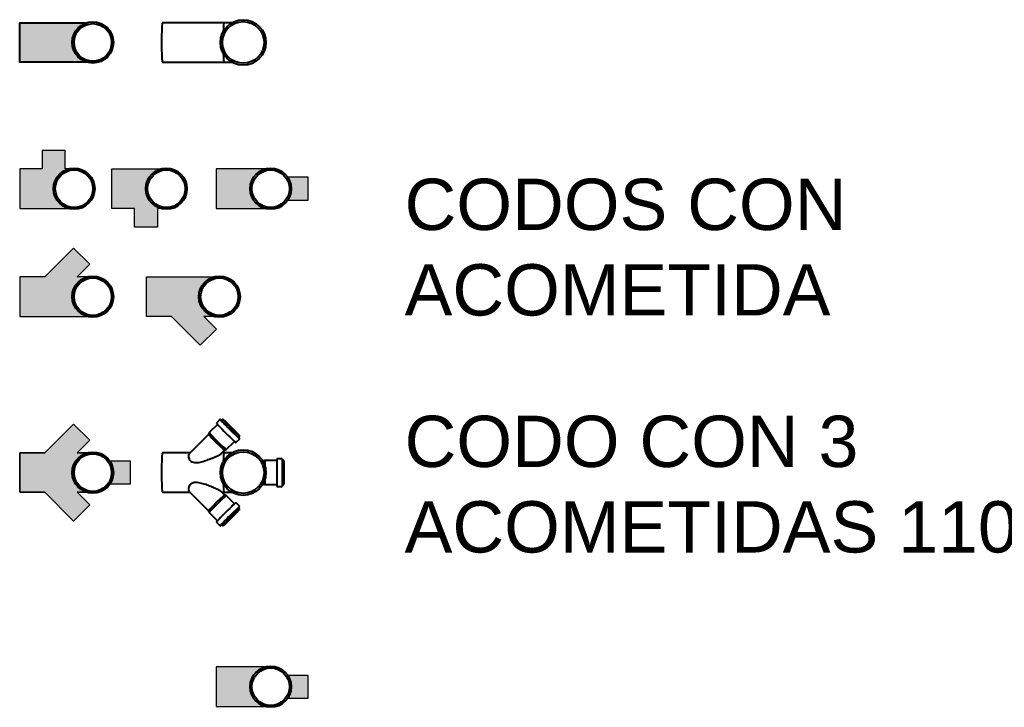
# Model space of a CAD drawing. Header units: metres. Extents: x 4626 to 5839, y 1264 to 1407.
# Drawn here: x 5813.485 to 5816.364, y 1298.039 to 1300.049 of the extents above; entities that cross this region are included whole.
import ezdxf

# ---------------------------------------------------------------- set-up
doc = ezdxf.new("R2010")
doc.units = ezdxf.units.M
doc.layers.get('0').update_dxf_attribs({"lineweight": 9})
doc.layers.add('AMR_IS_Cloaca Primaria', color=7, linetype='Continuous', lineweight=25, true_color=0xa50000)
doc.layers.add('AMR_IS_Referencias', color=2, linetype='Continuous', lineweight=9)
doc.styles.add('arial', font='arial.ttf')

# ---------------------------------------------------------------- blocks, each defined once
blk = doc.blocks.new('codo acom derecha')
at = {"layer": 'AMR_IS_Cloaca Primaria', "lineweight": 9}
h = blk.add_hatch(color=256, dxfattribs=at)
h.dxf.hatch_style = 1
h.paths.add_polyline_path([(-0.0171499032921929, 0.05769999999984066), (-0.02642078593999031, 0.05769999999984066), (-0.02642078593635233, 0.1122010118053822), (-0.09302078593646002, 0.1122010118053822), (-0.093020785940098, 0.05769999999984066), (-0.1591130296210395, 0.05769999999984066), (-0.1591130296210395, -0.05770000000006803), (-0.01714990329128341, -0.05770000000006803, -0.3319130478725302), (-0.06019476042729366, 0, -0.3319130478688505)])
blk.add_lwpolyline([(-0.0171499032921929, 0.05769999999984066), (-0.02642078593999031, 0.05769999999984066), (-0.02642078593635233, 0.1122010118053822), (-0.09302078593646002, 0.1122010118053822), (-0.093020785940098, 0.05769999999984066), (-0.1591130296210395, 0.05769999999984066), (-0.1591130296210395, -0.05770000000006803), (-0.01714990329128341, -0.05770000000006803, -0.3319130478725302), (-0.06019476042729366, 0, -0.3319130478688505), (-0.0171499032921929, 0.05769999999984066)], format="xyb", close=True, dxfattribs=at)
at = {"layer": 'AMR_IS_Cloaca Primaria', "ltscale": 25.4}
for radius in [0.06019476042743881, 0.0549810410203378]:
    blk.add_circle((0, 0), radius, dxfattribs=at)
blk = doc.blocks.new('codo acom frontal')
at = {"layer": 'AMR_IS_Cloaca Primaria', "lineweight": 9}
h = blk.add_hatch(color=256, dxfattribs=at)
h.dxf.hatch_style = 1
h.paths.add_polyline_path([(-0.0171499032931024, 0.05769999999961328), (-0.159113029621949, 0.05769999999961328), (-0.159113029621949, -0.0577000000002954), (-0.0171499032921929, -0.0577000000002954, -0.3319130478725303), (-0.06019476042820315, -2.273736754432321e-13, -0.3319130478684922)])
h.paths.add_polyline_path([(0.1100787091500024, 0.03329999999982647), (0.05014498163109238, 0.03329999999982647, -0.1476097277181063), (0.06019476042638416, -2.273736754432321e-13, -0.1476097277181063), (0.05014498163109238, -0.03330000000028122), (0.1100787091500024, -0.03330000000028122)])
for points in [[(-0.0171499032931024, 0.05769999999961328), (-0.159113029621949, 0.05769999999961328), (-0.159113029621949, -0.0577000000002954), (-0.0171499032921929, -0.0577000000002954, -0.3319130478725303), (-0.06019476042820315, -2.273736754432321e-13, -0.3319130478684922), (-0.0171499032931024, 0.05769999999961328)], [(0.1100787091500024, 0.03329999999982647), (0.05014498163109238, 0.03329999999982647, -0.1476097277181063), (0.06019476042638416, -2.273736754432321e-13, -0.1476097277181063), (0.05014498163109238, -0.03330000000028122), (0.1100787091500024, -0.03330000000028122), (0.1100787091500024, 0.03329999999982647)]]:
    blk.add_lwpolyline(points, format="xyb", close=True, dxfattribs=at)
at = {"layer": 'AMR_IS_Cloaca Primaria', "ltscale": 25.4}
for radius in [0.06019476042743881, 0.0549810410203378]:
    blk.add_circle((-9.094947017729282e-13, -2.273736754432321e-13), radius, dxfattribs=at)
blk = doc.blocks.new('codo acom izq')
at = {"layer": 'AMR_IS_Cloaca Primaria', "lineweight": 9}
h = blk.add_hatch(color=256, dxfattribs=at)
h.dxf.hatch_style = 1
h.paths.add_polyline_path([(-0.0171499032921929, -0.05769999999984066), (-0.02642078593999031, -0.05769999999984066), (-0.02642078593635233, -0.1122010118053822), (-0.09302078593646002, -0.1122010118053822), (-0.093020785940098, -0.05769999999984066), (-0.1591130296210395, -0.05769999999984066), (-0.1591130296210395, 0.05770000000006803), (-0.01714990329128341, 0.05770000000006803, 0.3319130478725302), (-0.06019476042729366, 0, 0.3319130478688505)])
blk.add_lwpolyline([(-0.0171499032921929, -0.05769999999984066), (-0.02642078593999031, -0.05769999999984066), (-0.02642078593635233, -0.1122010118053822), (-0.09302078593646002, -0.1122010118053822), (-0.093020785940098, -0.05769999999984066), (-0.1591130296210395, -0.05769999999984066), (-0.1591130296210395, 0.05770000000006803), (-0.01714990329128341, 0.05770000000006803, 0.3319130478725302), (-0.06019476042729366, 0, 0.3319130478688505), (-0.0171499032921929, -0.05769999999984066)], format="xyb", close=True, dxfattribs=at)
at = {"layer": 'AMR_IS_Cloaca Primaria', "ltscale": 25.4}
for radius in [0.06019476042743881, 0.0549810410203378]:
    blk.add_circle((0, 0), radius, dxfattribs=at)
blk = doc.blocks.new('codo acom derecha 45')
at = {"layer": 'AMR_IS_Cloaca Primaria', "lineweight": 9}
h = blk.add_hatch(color=256, dxfattribs=at)
h.dxf.hatch_style = 1
edge = h.paths.add_edge_path()
edge.add_line((-0.0171499032931024, 0.05769999999915854), (-0.04584876357239409, 0.05769999999915854))
edge.add_line((-0.04584876357239409, 0.05769999999915854), (-0.008884268851943489, 0.09466449471938176))
edge.add_line((-0.008884268851943489, 0.09466449471938176), (-0.05603977766077151, 0.1416956091748034))
edge.add_line((-0.05603977766077151, 0.1416956091748034), (-0.1400353868366437, 0.05769999999915854))
edge.add_line((-0.1400353868366437, 0.05769999999915854), (-0.2138274853496114, 0.05769999999915854))
edge.add_line((-0.2138274853496114, 0.05769999999915854), (-0.2138274853496114, -0.05770000000075015))
edge.add_line((-0.2138274853496114, -0.05770000000075015), (-0.0171499032921929, -0.05770000000075015))
edge.add_arc((1.818989403545856e-12, 1.13686837721616e-12), 0.06019476042988893, 180.0000000017314, 253.4467156672054, ccw=False)
edge.add_arc((-9.094947017729282e-13, -6.821210263296962e-13), 0.06019476042729366, 106.5532843316899, 180, ccw=False)
blk.add_lwpolyline([(-0.0171499032931024, 0.05769999999915854), (-0.04584876357239409, 0.05769999999915854), (-0.008884268851943489, 0.09466449471938176), (-0.05603977766077151, 0.1416956091748034), (-0.1400353868366437, 0.05769999999915854), (-0.2138274853496114, 0.05769999999915854), (-0.2138274853496114, -0.05770000000075015), (-0.0171499032921929, -0.05770000000075015, -0.3319130478725302), (-0.06019476042820315, -6.821210263296962e-13, -0.3319130478688505), (-0.0171499032931024, 0.05769999999915854)], format="xyb", close=True, dxfattribs=at)
at = {"layer": 'AMR_IS_Cloaca Primaria', "ltscale": 25.4}
for radius in [0.06019476042743881, 0.0549810410203378]:
    blk.add_circle((-9.094947017729282e-13, -6.821210263296962e-13), radius, dxfattribs=at)
blk = doc.blocks.new('codo acom izq 45')
at = {"layer": 'AMR_IS_Cloaca Primaria', "lineweight": 9}
h = blk.add_hatch(color=256, dxfattribs=at)
h.dxf.hatch_style = 1
edge = h.paths.add_edge_path()
edge.add_line((-0.0171499032921929, -0.05769999999984066), (-0.0458487635714846, -0.05769999999984066))
edge.add_line((-0.0458487635714846, -0.05769999999984066), (-0.008884268851033994, -0.09466449472006389))
edge.add_line((-0.008884268851033994, -0.09466449472006389), (-0.05603977765986201, -0.1416956091754855))
edge.add_line((-0.05603977765986201, -0.1416956091754855), (-0.1400353868357342, -0.05770000000006803))
edge.add_line((-0.1400353868357342, -0.05770000000006803), (-0.2138274853487019, -0.0577000000002954))
edge.add_line((-0.2138274853487019, -0.0577000000002954), (-0.2138274853487019, 0.05769999999961328))
edge.add_line((-0.2138274853487019, 0.05769999999961328), (-0.01714990329128341, 0.05770000000006803))
edge.add_arc((2.728484105318785e-12, -1.818989403545856e-12), 0.06019476042988893, 106.5532843329165, 179.9999999983905)
edge.add_arc((0, 0), 0.06019476042729366, 180.0000000001218, 253.4467156684319)
blk.add_lwpolyline([(-0.0171499032921929, -0.05769999999984066), (-0.0458487635714846, -0.05769999999984066), (-0.008884268851033994, -0.09466449472006389), (-0.05603977765986201, -0.1416956091754855), (-0.1400353868357342, -0.05770000000006803), (-0.2138274853487019, -0.0577000000002954), (-0.2138274853487019, 0.05769999999961328), (-0.01714990329128341, 0.05770000000006803, 0.3319130478725302), (-0.06019476042729366, -2.273736754432321e-13, 0.3319130478688505), (-0.0171499032921929, -0.05769999999984066)], format="xyb", close=True, dxfattribs=at)
at = {"layer": 'AMR_IS_Cloaca Primaria', "ltscale": 25.4}
for radius in [0.06019476042743881, 0.0549810410203378]:
    blk.add_circle((0, 0), radius, dxfattribs=at)
blk = doc.blocks.new('CODO C 3 ACOMETIDAS')
at = {"lineweight": 9}
h = blk.add_hatch(color=256, dxfattribs=at)
h.dxf.hatch_style = 1
h.paths.add_polyline_path([(-0.008884268856490962, 0.09466449472120075), (-0.05603977766531898, 0.1416956091766224), (-0.1400353868411912, 0.05770000000097752), (-0.2138274853541589, 0.05770000000097752), (-0.2138274853541589, -0.05769999999893116), (-0.1400353868411912, -0.05769999999893116), (-0.05603977766531898, -0.1416956091743486), (-0.008884268856490962, -0.09466449471892702), (-0.04584876357694156, -0.05769999999893116), (-0.01714990329674038, -0.05769999999893116, -0.3319130478725303), (-0.06019476043275063, 1.13686837721616e-12, -0.3319130478688505), (-0.01714990329764987, 0.05770000000097752), (-0.04584876357694156, 0.05770000000097752)])
h.paths.add_polyline_path([(0.1100787091454549, 0.03330000000119071), (0.0501449816265449, 0.03330000000119071, -0.1476097277181063), (0.06019476042183669, 1.13686837721616e-12, -0.1476097277181063), (0.0501449816265449, -0.03329999999891697), (0.1100787091454549, -0.03329999999891697)])
for points in [[(-0.04584876357694156, -0.05769999999893116), (-0.01714990329674038, -0.05769999999893116, -0.3319130478725302), (-0.06019476043275063, 1.13686837721616e-12, -0.3319130478688505), (-0.01714990329764987, 0.05770000000097752), (-0.04584876357694156, 0.05770000000097752), (-0.008884268856490962, 0.09466449472120075), (-0.05603977766531898, 0.1416956091766224), (-0.1400353868411912, 0.05770000000097752), (-0.2138274853541589, 0.05770000000097752), (-0.2138274853541589, -0.05769999999893116), (-0.1400353868411912, -0.05769999999893116)], [(-0.04584876357694156, 0.0577000000012049), (-0.01714990329674038, 0.0577000000012049, 0.3319130478725302), (-0.06019476043275063, 1.13686837721616e-12, 0.3319130478688505), (-0.01714990329764987, -0.05769999999870379), (-0.04584876357694156, -0.05769999999870379), (-0.008884268856490962, -0.09466449471892702), (-0.05603977766531898, -0.1416956091743486), (-0.1400353868411912, -0.05769999999870379), (-0.2138274853541589, -0.05769999999870379), (-0.2138274853541589, 0.0577000000012049), (-0.1400353868411912, 0.0577000000012049)]]:
    blk.add_lwpolyline(points, format="xyb", dxfattribs=at)
blk.add_lwpolyline([(0.1100787091454549, 0.03330000000119071), (0.0501449816265449, 0.03330000000119071, -0.1476097277181063), (0.06019476042183669, 1.13686837721616e-12, -0.1476097277181063), (0.0501449816265449, -0.03329999999891697), (0.1100787091454549, -0.03329999999891697), (0.1100787091454549, 0.03330000000119071)], format="xyb", close=True, dxfattribs=at)
at = {"ltscale": 25.4}
for radius in [0.06019476042743881, 0.0549810410203378]:
    blk.add_circle((-5.456968210637569e-12, 1.13686837721616e-12), radius, dxfattribs=at)
blk = doc.blocks.new('cODO C3ACOMETIDAS d')
at = {"ltscale": 25.4}
for p, q in [((-0.06738392148236017, 0.1561157850660493), (-0.07849052329675033, 0.1449986021575569)), ((-0.05997422930704488, 0.1561175498413832), (-0.06367642991153843, 0.1524118222050674)), ((-0.09922531013762637, 0.1168250166019789), (-0.1013170117230402, 0.1117655699797524)), ((-0.07521655501477653, 0.1408607029959512), (-0.09921755571576796, 0.1168368368976189)), ((-0.1013097202512654, 0.1117766845861752), (-0.1581979561424305, 0.05483425211627946)), ((-0.04953716865838942, 0.0672037345609624), (-0.02553616795739799, 0.0912276006592947)), ((-0.02139515309681883, 0.08795757409893668), (-0.01028855128333817, 0.09907475700765644)), ((-0.0139960428541599, 0.1027787198684109), (-0.01029384224966634, 0.1064844475047266)), ((-0.1553872928388955, 0.05764759309727197), (-0.2362436186340346, 0.05764759309727197)), ((-0.06427333291321702, 0.05541952598377975), (-0.05459532645090803, 0.06510675253844056)), ((-0.05613545931919361, 0.05764759309727197), (-0.0620473864255473, 0.05764759309727197)), ((-0.03326496936915646, 0.05764759309727197), (-0.05613545931919361, 0.05764759309727197)), ((-0.05460643410970079, 0.06509945048605914), (-0.04954898156483978, 0.06719596888660817)), ((0.05818673806606967, 0.03301634877379911), (0.05779034426814178, 0.03301634877379911)), ((0.06324759628751053, 0.0351126248865512), (0.05818673806606967, 0.03301634877379911)), ((0.05818673806606967, 0.03301634877379911), (0.05818673806606967, 0.03231263979159849)), ((0.06324759628751053, 0.0351126248865512), (0.06324759628751053, 0.02072546117506135)), ((0.09783615214564634, 0.0351126248865512), (0.06324759628751053, 0.0351126248865512)), ((0.09783615214564634, 0.04035331516797669), (0.09783615214564634, -0.04035331516797669)), ((0.1135582229899228, 0.04035331516797669), (0.09783615214564634, 0.04035331516797669)), ((0.1135582229899228, 0.04035331516797669), (0.1135582229899228, -0.04035331516797669)), ((0.1187989132722578, 0.0351126248865512), (0.1135582229899228, 0.0351126248865512)), ((0.1187989132722578, 0.0351126248865512), (0.1187989132722578, -0.0351126248865512)), ((0.06324759628751053, -0.02072546117506135), (0.06324759628751053, -0.0351126248865512)), ((-0.1581976203506201, -0.0548345882277772), (-0.1013097202512654, -0.1117766845861752)), ((-0.05459532645090803, -0.06510675253844056), (-0.06423895629359322, -0.05545393535271614)), ((0.05779034426814178, -0.03301634877379911), (0.05818673806606967, -0.03301634877379911)), ((0.05818673806606967, -0.03231263979159849), (0.05818673806606967, -0.03301634877379911)), ((0.05818673806606967, -0.03301634877379911), (0.06324759628751053, -0.0351126248865512)), ((0.06324759628751053, -0.0351126248865512), (0.09783615214564634, -0.0351126248865512)), ((0.09783615214564634, -0.04035331516797669), (0.1135582229899228, -0.04035331516797669)), ((0.1135582229899228, -0.0351126248865512), (0.1187989132722578, -0.0351126248865512)), ((-0.2362436186340346, -0.05764759309727197), (-0.1553872928388955, -0.05764759309727197)), ((-0.0620473864255473, -0.05764759309727197), (-0.05613545931919361, -0.05764759309727197)), ((-0.05613545931919361, -0.05764759309727197), (-0.03326496936915646, -0.05764759309727197)), ((-0.04954898156483978, -0.06719596888660817), (-0.05460643410970079, -0.06509945048605914)), ((-0.02553616795739799, -0.0912276006592947), (-0.04953716865838942, -0.0672037345609624)), ((-0.1013170117230402, -0.1117655699797524), (-0.09922531013762637, -0.1168250166019789)), ((-0.01028855128333817, -0.09907475700765644), (-0.02139515309681883, -0.08795757409893668)), ((-0.01029384224966634, -0.1064844475047266), (-0.0139960428541599, -0.1027787198684109)), ((-0.09921755571576796, -0.1168368368976189), (-0.07521655501477653, -0.1408607029959512)), ((-0.07849052329675033, -0.1449986021575569), (-0.06738392148236017, -0.1561157850660493)), ((-0.06367642991153843, -0.1524118222050674), (-0.05997422930704488, -0.1561175498413832))]:
    blk.add_line(p, q, dxfattribs=at)
for radius in [0.06655676657584016, 0.06079200726612171]:
    blk.add_circle((0, 0), radius, dxfattribs=at)
for centre, major_axis, ratio, start_param, end_param in [((-0.04994283819632983, 0.1164780881281331), (0.02854768509981055, -0.02852051402924463), 0.03084356459723175, 3.141592653589807, 6.283185307179586), ((-0.03883623638284917, 0.1275952710368529), (0.02854768509981056, -0.02852051402924466), 0.03084356459722802, 2.626262109207875, 6.283185307179586), ((-0.03883623638284917, 0.1275952710368529), (0.0248401935284066, -0.02481655116830379), 0.03084356459723185, 3.141592653589748, 6.283185307179586), ((-0.07437736218707869, 0.09202028572940435), (0.02484019352840661, -0.02481655116830379), 0.03084356459723022, 3.141592653589793, 6.283185307179586), ((-0.07795252335108671, 0.08844171856230787), (-0.02335719689984497, 0.02333496602392742), 0.03084356459722928, 0.01278225216088631, 3.128810401428864), ((-0.03883623638284917, 0.1275952710368529), (0.02854768509981056, -0.02852051402924466), 0.03084356459722802, 0, 0.5153305443819209), ((-0.2362436186340346, 0), (-3.529780439468951e-18, -0.0576475930971844), 0.0436193873653353, 3.141592653589794, 6.283185307179586), ((-0.05613545931919361, 0), (-3.529780439468951e-18, -0.0576475930971844), 0.0436193873653353, 3.141592653589794, 4.118616064944408), ((-0.05613545931919361, 0), (-3.529780439468951e-18, -0.0576475930971844), 0.0436193873653353, 5.30616189582497, 6.283185307179586), ((-0.07795252335108671, -0.08844171856230787), (0.02335719689984498, 0.02333496602392743), 0.0308435645972334, 0.01278225216081682, 3.128810401428742), ((-0.07437736218707869, -0.09202028572940435), (0.02484019352840658, 0.02481655116830378), 0.03084356459723186, 0, 3.141592653589793), ((-0.04994283819632983, -0.1164780881281331), (0.02854768509981055, 0.02852051402924463), 0.0308435645972299, 0, 3.141592653589776), ((-0.03883623638284917, -0.1275952710368529), (0.02854768509981056, 0.02852051402924466), 0.03084356459722806, 0, 3.656923197971711), ((-0.03883623638284917, -0.1275952710368529), (0.02484019352840658, 0.02481655116830378), 0.03084356459723026, 0, 3.141592653589801), ((-0.03883623638284917, -0.1275952710368529), (0.02854768509981056, 0.02852051402924466), 0.03084356459722806, 5.767854762797665, 6.283185307179586)]:
    blk.add_ellipse(centre, major_axis=major_axis, ratio=ratio, start_param=start_param, end_param=end_param, dxfattribs=at)
for centre, major_axis, ratio in [((-0.03513403577835561, 0.1313009986729412), (0.02484019352840659, -0.02481655116830379), 0.03084356459723346), ((-0.03513403577835561, -0.1313009986729412), (0.02484019352840658, 0.02481655116830379), 0.03084356459723189)]:
    blk.add_ellipse(centre, major_axis=major_axis, ratio=ratio, dxfattribs=at)
for points, knots in [([(-0.1581979561424305, 0.05483425211627946), (-0.15904627611053, 0.05398512396618571), (-0.1596493941051449, 0.0529459384713391), (-0.1603995870163999, 0.05047017856850289), (-0.1605428071161441, 0.04901298742652216), (-0.1603159119622433, 0.04582551266526025), (-0.1599584634932398, 0.04408670031398287), (-0.1585885762306134, 0.04035410044525634), (-0.1576037689819714, 0.03842275657939354), (-0.1554274019317745, 0.03561527928036412), (-0.1545966437106472, 0.03471689360367236), (-0.1526972255041983, 0.03306121834566511), (-0.1516082685466245, 0.03229436150672882), (-0.1480946538658827, 0.03038105443374661), (-0.1453432519401758, 0.02960185913843816), (-0.1397702750373355, 0.02894709370298187), (-0.1368913275955492, 0.02902556351341445), (-0.131299553801, 0.02959075737885541), (-0.1285425505648163, 0.03007680836071813), (-0.1230721676292887, 0.03126691272791504), (-0.1203502465523343, 0.03197707327740318), (-0.114998989734886, 0.03351568785546988), (-0.1123652313235652, 0.03434561445601503), (-0.1045635249092811, 0.03694792413875803), (-0.09949193660577293, 0.03882920258593003), (-0.09207058101037546, 0.04175525864866358), (-0.08962870461436978, 0.04274935547505265), (-0.08482040981107275, 0.04476802173144279), (-0.08245425024870201, 0.04579281266296675), (-0.07792625933961972, 0.04782442301075207), (-0.07575147869192733, 0.04883613808192422), (-0.07268364456831478, 0.05033943027410714), (-0.07169380254708813, 0.05083814340287063), (-0.06979941891950148, 0.05182922914514165), (-0.06889085347029322, 0.05232404536423019), (-0.06640939718181471, 0.05375664658708956), (-0.06503642998632131, 0.05466785778821759), (-0.06426058140277746, 0.05543239381267995), (-0.06425209595181514, 0.055440811998551), (-0.06424368431999028, 0.0554492140865932)], [0, 0, 0, 0, 0.03124999999999996, 0.03124999999999996, 0.06249999999999992, 0.06249999999999992, 0.09374999999999988, 0.09374999999999988, 0.1249999999999998, 0.1249999999999998, 0.1406249999999998, 0.1406249999999998, 0.1562499999999998, 0.1562499999999998, 0.1874999999999997, 0.1874999999999997, 0.2187499999999996, 0.2187499999999996, 0.2499999999999995, 0.2499999999999995, 0.2812499999999994, 0.2812499999999994, 0.3124999999999994, 0.3124999999999994, 0.3749999999999993, 0.3749999999999993, 0.4062499999999994, 0.4062499999999994, 0.4374999999999994, 0.4374999999999994, 0.4687499999999996, 0.4687499999999996, 0.4843749999999996, 0.4843749999999996, 0.4999999999999996, 0.4999999999999996, 0.5312499999999996, 0.5312499999999996, 0.5315985811653684, 0.5315985811653684, 0.5315985811653684, 0.5315985811653684]), ([(-0.06423895629359322, -0.05545393535271614), (-0.06500316247638693, -0.05468900112259689), (-0.06633751857316383, -0.05380197882959692), (-0.06963414497295162, -0.05189126740719985), (-0.0715386822948858, -0.05090260263023083), (-0.07564811606334843, -0.04888477978283845), (-0.07786446660702495, -0.04785277087717077), (-0.08240369792019919, -0.0458148867824093), (-0.0847428165780002, -0.04480139462384614), (-0.0919186113997057, -0.04178643416753403), (-0.09693498846809234, -0.03979817472122704), (-0.1071785378462664, -0.03603835570174851), (-0.1123918555022101, -0.03426314769535566), (-0.1204038563801078, -0.03196275383515967), (-0.1231072113787377, -0.03125775414605414), (-0.1286126131672063, -0.03006313018863693), (-0.1314099672335942, -0.02957365357951858), (-0.1356146102725688, -0.02915777154998977), (-0.1370209339365829, -0.02907233854398328), (-0.1398470537351386, -0.02905179240588041), (-0.141278576455079, -0.02911843000811132), (-0.1440779417871454, -0.02945960363990707), (-0.1454493455412376, -0.02973291393709587), (-0.1481171678306055, -0.0305423520524073), (-0.149385192081354, -0.03107400421026796), (-0.151706048511187, -0.03235836740918785), (-0.1527828927810333, -0.03312598599222838), (-0.1546792983172054, -0.03479976570474719), (-0.1555002732729918, -0.03569927888042912), (-0.1576552283650017, -0.03851057915812817), (-0.158628690887781, -0.04044099899169851), (-0.1599770313832778, -0.04416068794762396), (-0.1603315431648298, -0.04591900996274489), (-0.1605395035103356, -0.04910002589576834), (-0.1603869620594196, -0.05054994081888253), (-0.1596244309012036, -0.05298871765944568), (-0.1590263501120717, -0.05400517879411382), (-0.1581979781858536, -0.05483423397890874)], [0, 0, 0, 0, 0.03124999999999981, 0.03124999999999981, 0.06249999999999961, 0.06249999999999961, 0.09374999999999942, 0.09374999999999942, 0.1249999999999992, 0.1249999999999992, 0.1874999999999989, 0.1874999999999989, 0.2499999999999985, 0.2499999999999985, 0.2812499999999983, 0.2812499999999983, 0.3124999999999981, 0.3124999999999981, 0.3281249999999982, 0.3281249999999982, 0.3437499999999982, 0.3437499999999982, 0.3593749999999983, 0.3593749999999983, 0.3749999999999984, 0.3749999999999984, 0.3906249999999984, 0.3906249999999984, 0.4062499999999985, 0.4062499999999985, 0.4374999999999986, 0.4374999999999986, 0.4687499999999987, 0.4687499999999987, 0.4999999999999988, 0.4999999999999988, 0.5305516651663361, 0.5305516651663361, 0.5305516651663361, 0.5305516651663361])]:
    blk.add_open_spline(points, degree=3, knots=knots, dxfattribs=at)
blk = doc.blocks.new('codo a 8730 110')
at = {"ltscale": 0.5}
h = blk.add_hatch(color=256, dxfattribs=at)
h.dxf.hatch_style = 1
h.paths.add_polyline_path([(-0.2138274853487019, 0.05769999999984066), (-0.2138274853487019, -0.05770000000006803), (-0.01714990329153207, -0.05770000000006803, -0.3319130478725302), (-0.06019476042743881, 0, -0.3319130478688505), (-0.01714990329229706, 0.05769999999984066)])
blk.add_lwpolyline([(0.01714990329128341, -0.05770000000006803), (-0.2138274853487019, -0.05770000000006803), (-0.2138274853487019, 0.05769999999984066), (-0.0171499032921929, 0.05769999999984066)], dxfattribs=at)
at = {"ltscale": 25.4}
for radius in [0.06019476042743881, 0.0549810410203378]:
    blk.add_circle((0, 0), radius, dxfattribs=at)
blk = doc.blocks.new('codo a 8730 110 d')
at = {"ltscale": 25.4}
for p, q in [((-0.03326496936915646, 0.05764759309727197), (-0.2362436186340346, 0.05764759309727197)), ((-0.05613545931919361, 0.05764759309727197), (-0.0620473864255473, 0.05764759309727197)), ((-0.2362436186340346, -0.05764759309727197), (-0.03326496936915646, -0.05764759309727197)), ((-0.0620473864255473, -0.05764759309727197), (-0.05613545931919361, -0.05764759309727197))]:
    blk.add_line(p, q, dxfattribs=at)
for radius in [0.06655676657584016, 0.06079200726612171]:
    blk.add_circle((0, 0), radius, dxfattribs=at)
for centre, start_param, end_param in [((-0.2362436186340346, 0), 3.141592653589794, 6.283185307179586), ((-0.05613545931919361, 0), 3.141592653589794, 4.118616064944408), ((-0.05613545931919361, 0), 5.30616189582497, 6.283185307179586)]:
    blk.add_ellipse(centre, major_axis=(-3.529780439468951e-18, -0.0576475930971844), ratio=0.0436193873653353, start_param=start_param, end_param=end_param, dxfattribs=at)

msp = doc.modelspace()

# ---------------------------------------------------------------- hatches: boundary and pattern name
at = {"layer": 'AMR_IS_Cloaca Primaria', "lineweight": 9}
h = msp.add_hatch(color=256, dxfattribs=at)
h.dxf.hatch_style = 1
h.paths.add_polyline_path([(5814.201361553197, 1298.156437043859), (5814.059398426868, 1298.156437043859), (5814.059398426868, 1298.041037043859), (5814.201361553198, 1298.041037043859, -0.3319130478725303), (5814.158316696062, 1298.098737043859, -0.3319130478684922)])
h.paths.add_polyline_path([(5814.32859016564, 1298.132037043859), (5814.268656438121, 1298.132037043859, -0.1476097277181063), (5814.278706216916, 1298.098737043859, -0.1476097277181063), (5814.268656438121, 1298.065437043859), (5814.32859016564, 1298.065437043859)])

# ---------------------------------------------------------------- linework, layer by layer
for points in [[(5814.201361553197, 1298.156437043859), (5814.059398426868, 1298.156437043859), (5814.059398426868, 1298.041037043859), (5814.201361553198, 1298.041037043859, -0.7460115184950994), (5814.201361553197, 1298.156437043859)], [(5814.32859016564, 1298.132037043859), (5814.268656438121, 1298.132037043859, -0.3017951218417679), (5814.268656438121, 1298.065437043859), (5814.32859016564, 1298.065437043859), (5814.32859016564, 1298.132037043859)]]:
    msp.add_lwpolyline(points, format="xyb", dxfattribs=at)
at = {"layer": 'AMR_IS_Cloaca Primaria', "ltscale": 25.4}
for radius in [0.06019476042743881, 0.0549810410203378]:
    msp.add_circle((5814.218511456489, 1298.098737043859), radius, dxfattribs=at)

# ---------------------------------------------------------------- block references
at = {"layer": 'AMR_IS_Cloaca Primaria', "color": 5}
for name, p in [('codo a 8730 110 d', (5814.138224506502, 1299.982874561936)), ('codo a 8730 110', (5813.698364676668, 1299.982874561936))]:
    msp.add_blockref(name, p, dxfattribs=at)
at = {"layer": 'AMR_IS_Cloaca Primaria', "lineweight": 9}
for name, p in [('codo acom derecha', (5813.643650220941, 1299.555131611568)), ('codo acom izq', (5813.913547152878, 1299.555131611568)), ('codo acom frontal', (5814.21851145649, 1299.555131611568)), ('codo acom derecha 45', (5813.698364676669, 1299.239461831684)), ('codo acom izq 45', (5814.068745313552, 1299.239461831683)), ('CODO C 3 ACOMETIDAS', (5813.698364676674, 1298.724964817977)), ('cODO C3ACOMETIDAS d', (5814.138224506502, 1298.724964817979))]:
    msp.add_blockref(name, p, dxfattribs=at)

# ---------------------------------------------------------------- texts
at = {"layer": 'AMR_IS_Referencias', "char_height": 0.15, "width": 2.303377060567872, "attachment_point": 4, "style": 'arial'}
for s, insert in [('CODOS CON ACOMETIDA', (5814.610100684106, 1299.383325652557)), ('CODO CON 3 ACOMETIDAS 110X63', (5814.610100684106, 1298.690204173911))]:
    msp.add_mtext(s, dxfattribs=dict(at, insert=insert))

doc.saveas('drawing.dxf')
